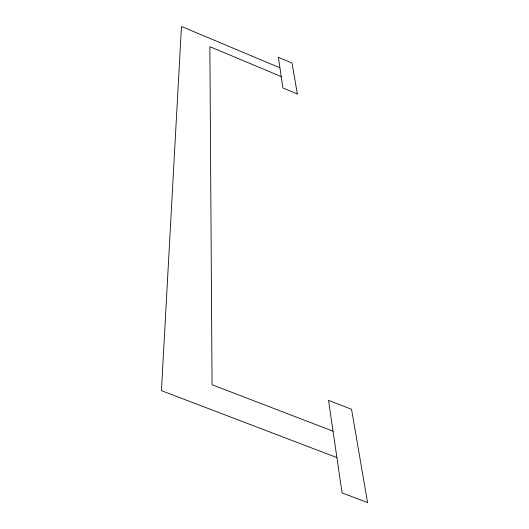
<?xml version="1.0" encoding="UTF-8"?>
<svg xmlns="http://www.w3.org/2000/svg" width="529" height="529" viewBox="0 0 529 529"><rect width="100%" height="100%" fill="white"/><g stroke="black" fill="none" stroke-linecap="round" stroke-linejoin="round"><path stroke-width="0.79" d="M336.9 457.592L161.431 390.633L181.46 26.45L279.94 67.838M333.045 431.214L212.063 384.735L209.861 46.658L281.216 76.579M367.569 502.55L342.065 492.909L328.535 400.367L351.534 409.274L367.569 502.55M297.331 93.997L282.876 87.953L278.399 57.317L292.015 63.05L297.331 93.997"/></g></svg>
